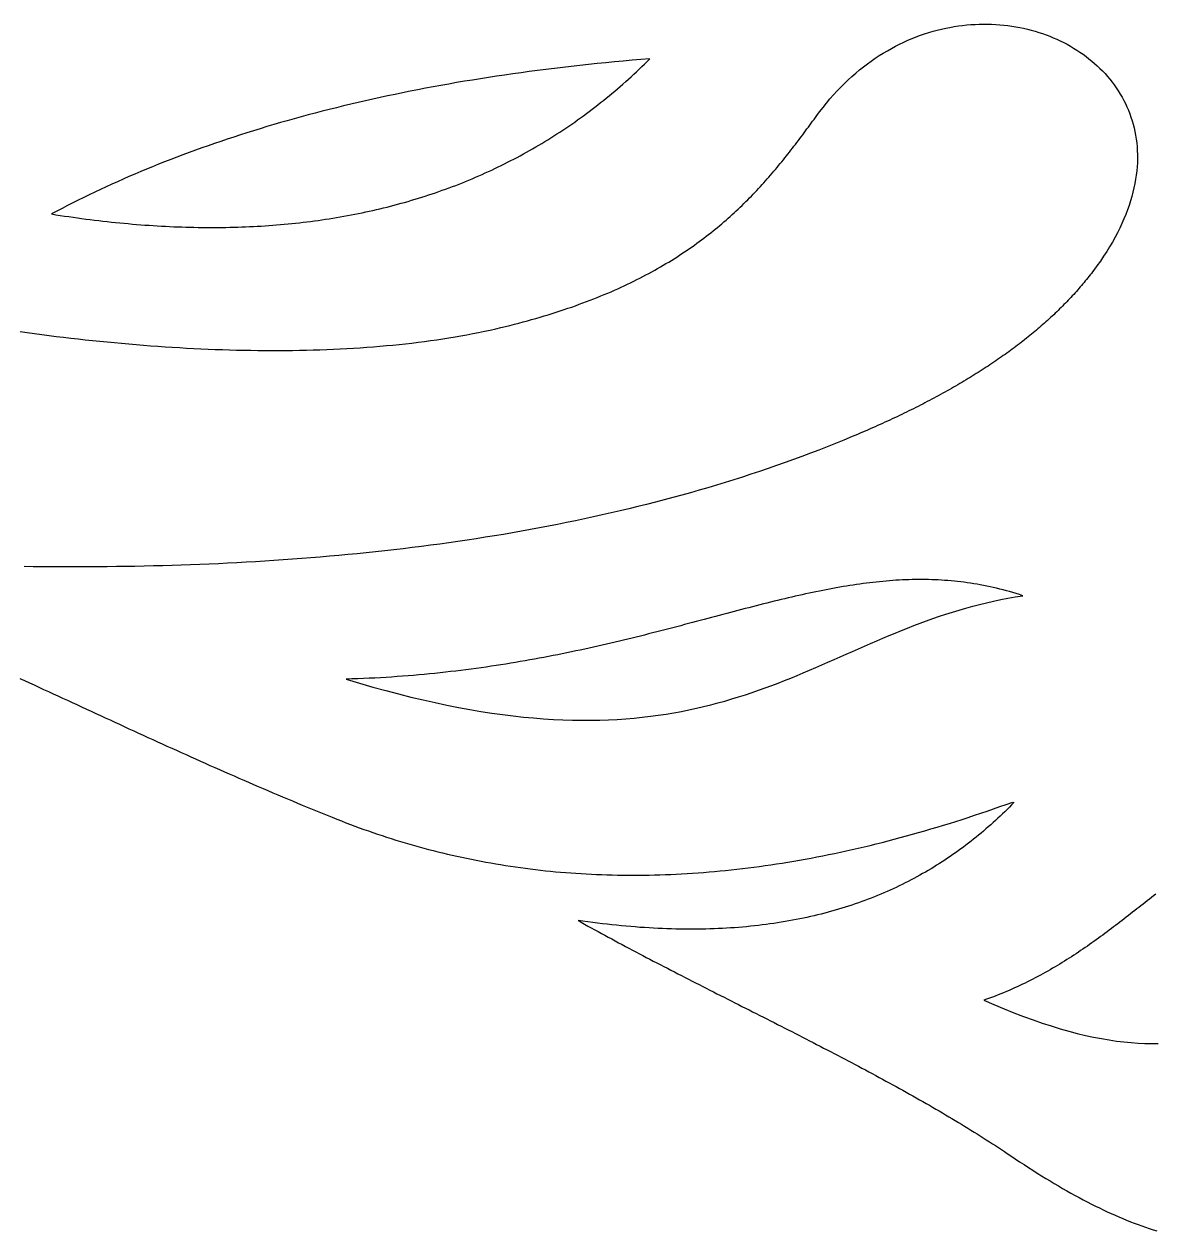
# Model space of a CAD drawing. Extents: x -11.5 to 11.5, y -11 to 11.
# Drawn here: x -5.215 to -1.828, y -10.318 to -6.702 of the extents above; entities that cross this region are included whole.
import ezdxf

# ---------------------------------------------------------------- set-up
doc = ezdxf.new("R2010")
doc.units = 0
doc.layers.add('1', color=30, linetype='CONTINUOUS')
doc.layers.add('3', color=10, linetype='CONTINUOUS')

msp = doc.modelspace()

# ---------------------------------------------------------------- linework, layer by layer
at = {"layer": '1'}
for points in [[(-5.2272, -7.62309, 0), (-5.20556, -7.62612, 0), (-5.18389, -7.62907, 0), (-5.1622, -7.63195, 0), (-5.1405, -7.63475, 0), (-5.11878, -7.63748, 0), (-5.09704, -7.64012, 0), (-5.0753, -7.64269, 0), (-5.05355, -7.64518, 0), (-5.03179, -7.64759, 0), (-5.01003, -7.64992, 0), (-4.98827, -7.65217, 0), (-4.96652, -7.65434, 0), (-4.94477, -7.65642, 0), (-4.92303, -7.65842, 0), (-4.9013, -7.66034, 0), (-4.87959, -7.66217, 0), (-4.85789, -7.66392, 0), (-4.83621, -7.66558, 0), (-4.81456, -7.66715, 0), (-4.79293, -7.66863, 0), (-4.77132, -7.67003, 0), (-4.74975, -7.67133, 0), (-4.72821, -7.67255, 0), (-4.7067, -7.67368, 0), (-4.68523, -7.67471, 0), (-4.66381, -7.67565, 0), (-4.64243, -7.6765, 0), (-4.62109, -7.67726, 0), (-4.5998, -7.67792, 0), (-4.57857, -7.67849, 0), (-4.55738, -7.67896, 0), (-4.53626, -7.67933, 0), (-4.51519, -7.67961, 0), (-4.49419, -7.67979, 0), (-4.47325, -7.67987, 0), (-4.45238, -7.67985, 0), (-4.43158, -7.67973, 0), (-4.41086, -7.67951, 0), (-4.39021, -7.67919, 0), (-4.36964, -7.67876, 0), (-4.34914, -7.67824, 0), (-4.32874, -7.67761, 0), (-4.30842, -7.67687, 0), (-4.28819, -7.67603, 0), (-4.26805, -7.67508, 0), (-4.248, -7.67403, 0), (-4.22805, -7.67287, 0), (-4.20821, -7.6716, 0), (-4.18846, -7.67022, 0), (-4.16882, -7.66873, 0), (-4.14929, -7.66714, 0), (-4.12987, -7.66543, 0), (-4.11056, -7.66361, 0), (-4.09137, -7.66167, 0), (-4.07229, -7.65963, 0), (-4.05334, -7.65747, 0), (-4.03451, -7.65519, 0), (-4.01581, -7.6528, 0), (-3.99724, -7.6503, 0), (-3.9788, -7.64767, 0), (-3.9605, -7.64493, 0), (-3.94233, -7.64207, 0), (-3.92431, -7.63909, 0), (-3.90642, -7.63599, 0), (-3.88868, -7.63278, 0), (-3.87109, -7.62944, 0), (-3.85365, -7.62597, 0), (-3.83637, -7.62239, 0), (-3.81924, -7.61868, 0), (-3.80227, -7.61485, 0), (-3.78662, -7.61117, 0), (-3.77308, -7.6079, 0), (-3.75968, -7.60458, 0), (-3.74642, -7.60122, 0), (-3.73329, -7.59781, 0), (-3.72031, -7.59435, 0), (-3.70745, -7.59086, 0), (-3.69473, -7.58732, 0), (-3.68215, -7.58373, 0), (-3.66969, -7.5801, 0), (-3.65737, -7.57643, 0), (-3.64518, -7.57272, 0), (-3.63311, -7.56897, 0), (-3.62118, -7.56517, 0), (-3.60937, -7.56134, 0), (-3.59769, -7.55746, 0), (-3.58613, -7.55355, 0), (-3.57469, -7.54959, 0), (-3.56338, -7.5456, 0), (-3.55219, -7.54156, 0), (-3.54112, -7.53749, 0), (-3.53017, -7.53338, 0), (-3.51934, -7.52924, 0), (-3.50863, -7.52505, 0), (-3.49803, -7.52084, 0), (-3.48755, -7.51658, 0), (-3.47719, -7.51229, 0), (-3.46693, -7.50796, 0), (-3.45679, -7.5036, 0), (-3.44676, -7.49921, 0), (-3.43684, -7.49478, 0), (-3.42704, -7.49031, 0), (-3.41733, -7.48582, 0), (-3.40774, -7.48129, 0), (-3.39825, -7.47673, 0), (-3.38887, -7.47213, 0), (-3.37959, -7.46751, 0), (-3.37042, -7.46285, 0), (-3.36134, -7.45817, 0), (-3.35237, -7.45345, 0), (-3.3435, -7.44871, 0), (-3.33472, -7.44393, 0), (-3.32605, -7.43913, 0), (-3.31747, -7.4343, 0), (-3.30899, -7.42944, 0), (-3.3006, -7.42455, 0), (-3.2923, -7.41963, 0), (-3.2841, -7.41469, 0), (-3.27599, -7.40972, 0), (-3.26797, -7.40473, 0), (-3.26004, -7.39971, 0), (-3.2522, -7.39467, 0), (-3.24445, -7.3896, 0), (-3.23678, -7.3845, 0), (-3.2292, -7.37939, 0), (-3.2217, -7.37425, 0), (-3.21429, -7.36908, 0), (-3.20695, -7.3639, 0), (-3.1997, -7.35869, 0), (-3.19253, -7.35346, 0), (-3.18544, -7.34821, 0), (-3.17843, -7.34294, 0), (-3.17149, -7.33764, 0), (-3.16463, -7.33233, 0), (-3.15785, -7.327, 0), (-3.15114, -7.32165, 0), (-3.1445, -7.31628, 0), (-3.13793, -7.31089, 0), (-3.13144, -7.30549, 0), (-3.12501, -7.30007, 0), (-3.11866, -7.29463, 0), (-3.11237, -7.28917, 0), (-3.10615, -7.2837, 0), (-3.09999, -7.27821, 0), (-3.0939, -7.2727, 0), (-3.08787, -7.26719, 0), (-3.08191, -7.26165, 0), (-3.076, -7.25611, 0), (-3.07016, -7.25055, 0), (-3.06438, -7.24497, 0), (-3.05865, -7.23938, 0), (-3.05299, -7.23379, 0), (-3.04737, -7.22818, 0), (-3.04182, -7.22255, 0), (-3.03632, -7.21692, 0), (-3.03087, -7.21128, 0), (-3.02547, -7.20562, 0), (-3.02013, -7.19996, 0), (-3.01483, -7.19428, 0), (-3.00959, -7.1886, 0), (-3.00439, -7.18291, 0), (-2.99924, -7.17721, 0), (-2.99413, -7.17151, 0), (-2.98907, -7.16579, 0), (-2.98406, -7.16007, 0), (-2.97908, -7.15434, 0), (-2.97415, -7.14861, 0), (-2.96926, -7.14287, 0), (-2.96441, -7.13713, 0), (-2.9596, -7.13138, 0), (-2.95483, -7.12563, 0), (-2.95009, -7.11987, 0), (-2.94539, -7.11411, 0), (-2.94072, -7.10835, 0), (-2.93608, -7.10258, 0), (-2.93148, -7.09681, 0), (-2.92691, -7.09104, 0), (-2.92237, -7.08527, 0), (-2.91786, -7.0795, 0), (-2.91338, -7.07373, 0), (-2.90893, -7.06796, 0), (-2.9045, -7.06218, 0), (-2.9001, -7.05641, 0), (-2.89572, -7.05064, 0), (-2.89136, -7.04487, 0), (-2.88703, -7.03911, 0), (-2.88271, -7.03334, 0), (-2.87842, -7.02758, 0), (-2.87415, -7.02183, 0), (-2.86989, -7.01607, 0), (-2.86565, -7.01032, 0), (-2.86143, -7.00458, 0), (-2.85722, -6.99884, 0), (-2.85303, -6.9931, 0), (-2.84885, -6.98738, 0), (-2.84468, -6.98165, 0), (-2.84052, -6.97594, 0), (-2.832, -6.96439, 0), (-2.82184, -6.95117, 0), (-2.81153, -6.93832, 0), (-2.80105, -6.92584, 0), (-2.79044, -6.91373, 0), (-2.77967, -6.90198, 0), (-2.76878, -6.8906, 0), (-2.75774, -6.87957, 0), (-2.74659, -6.86891, 0), (-2.73531, -6.8586, 0), (-2.72391, -6.84864, 0), (-2.7124, -6.83903, 0), (-2.70079, -6.82977, 0), (-2.68907, -6.82086, 0), (-2.67726, -6.81229, 0), (-2.66536, -6.80406, 0), (-2.65337, -6.79617, 0), (-2.64131, -6.78862, 0), (-2.62917, -6.7814, 0), (-2.61696, -6.77451, 0), (-2.60468, -6.76795, 0), (-2.59235, -6.76171, 0), (-2.57996, -6.7558, 0), (-2.56753, -6.75021, 0), (-2.55505, -6.74494, 0), (-2.54254, -6.73999, 0), (-2.52999, -6.73535, 0), (-2.51741, -6.73102, 0), (-2.50481, -6.727, 0), (-2.4922, -6.72329, 0), (-2.47957, -6.71988, 0), (-2.46694, -6.71678, 0), (-2.45431, -6.71397, 0), (-2.44168, -6.71146, 0), (-2.42906, -6.70925, 0), (-2.41645, -6.70733, 0), (-2.40387, -6.70569, 0), (-2.39131, -6.70435, 0), (-2.37878, -6.70329, 0), (-2.36628, -6.70251, 0), (-2.35383, -6.70202, 0), (-2.34142, -6.7018, 0), (-2.32907, -6.70185, 0), (-2.31677, -6.70218, 0), (-2.30453, -6.70278, 0), (-2.29236, -6.70365, 0), (-2.28026, -6.70478, 0), (-2.26824, -6.70618, 0), (-2.25631, -6.70784, 0), (-2.24446, -6.70975, 0), (-2.2327, -6.71192, 0), (-2.22104, -6.71435, 0), (-2.20949, -6.71702, 0), (-2.19805, -6.71995, 0), (-2.18672, -6.72312, 0), (-2.17551, -6.72653, 0), (-2.16442, -6.73019, 0), (-2.15347, -6.73408, 0), (-2.14265, -6.73821, 0), (-2.13197, -6.74257, 0), (-2.12144, -6.74717, 0), (-2.11105, -6.752, 0), (-2.10083, -6.75705, 0), (-2.09077, -6.76232, 0), (-2.08087, -6.76782, 0), (-2.07114, -6.77354, 0), (-2.0616, -6.77947, 0), (-2.05223, -6.78562, 0), (-2.04306, -6.79198, 0), (-2.03407, -6.79855, 0), (-2.02529, -6.80533, 0), (-2.0167, -6.81231, 0), (-2.00833, -6.8195, 0), (-2.00017, -6.82688, 0), (-1.99223, -6.83447, 0), (-1.98452, -6.84224, 0), (-1.97703, -6.85021, 0), (-1.96978, -6.85837, 0), (-1.96278, -6.86672, 0), (-1.95601, -6.87526, 0), (-1.9495, -6.88397, 0), (-1.94324, -6.89287, 0), (-1.93725, -6.90195, 0), (-1.93152, -6.9112, 0), (-1.92606, -6.92062, 0), (-1.92088, -6.93022, 0), (-1.91598, -6.93998, 0), (-1.91137, -6.94991, 0), (-1.90706, -6.96001, 0), (-1.90304, -6.97026, 0), (-1.89932, -6.98067, 0), (-1.89592, -6.99124, 0), (-1.89282, -7.00197, 0), (-1.89005, -7.01284, 0), (-1.8876, -7.02386, 0), (-1.88548, -7.03503, 0), (-1.8837, -7.04635, 0), (-1.88225, -7.0578, 0), (-1.88115, -7.0694, 0), (-1.8804, -7.08113, 0), (-1.88001, -7.093, 0), (-1.87998, -7.105, 0), (-1.88031, -7.11712, 0), (-1.88102, -7.12938, 0), (-1.8821, -7.14176, 0), (-1.88357, -7.15426, 0), (-1.88542, -7.16688, 0), (-1.88766, -7.17962, 0), (-1.89031, -7.19248, 0), (-1.89335, -7.20544, 0), (-1.89681, -7.21852, 0), (-1.90068, -7.2317, 0), (-1.90496, -7.24499, 0), (-1.90967, -7.25839, 0), (-1.91481, -7.27188, 0), (-1.92039, -7.28547, 0), (-1.9264, -7.29916, 0), (-1.93286, -7.31294, 0), (-1.93977, -7.32681, 0), (-1.94714, -7.34076, 0), (-1.95497, -7.35481, 0), (-1.96326, -7.36894, 0), (-1.97202, -7.38315, 0), (-1.98126, -7.39743, 0), (-1.99099, -7.4118, 0), (-2.0012, -7.42623, 0), (-2.01102, -7.43958, 0), (-2.0145, -7.44418, 0), (-2.01802, -7.44878, 0), (-2.02157, -7.45336, 0), (-2.02515, -7.45793, 0), (-2.02878, -7.46248, 0), (-2.03243, -7.46703, 0), (-2.03613, -7.47156, 0), (-2.03986, -7.47609, 0), (-2.04362, -7.4806, 0), (-2.04743, -7.48509, 0), (-2.05126, -7.48958, 0), (-2.05514, -7.49406, 0), (-2.05905, -7.49852, 0), (-2.06299, -7.50297, 0), (-2.06697, -7.50741, 0), (-2.07099, -7.51184, 0), (-2.07504, -7.51626, 0), (-2.07912, -7.52066, 0), (-2.08325, -7.52505, 0), (-2.0874, -7.52944, 0), (-2.09159, -7.53381, 0), (-2.09582, -7.53817, 0), (-2.10008, -7.54251, 0), (-2.10438, -7.54685, 0), (-2.10872, -7.55117, 0), (-2.11308, -7.55549, 0), (-2.11749, -7.55979, 0), (-2.12192, -7.56408, 0), (-2.1264, -7.56836, 0), (-2.13091, -7.57262, 0), (-2.13545, -7.57688, 0), (-2.14002, -7.58112, 0), (-2.14464, -7.58535, 0), (-2.14928, -7.58958, 0), (-2.15396, -7.59379, 0), (-2.15868, -7.59798, 0), (-2.16343, -7.60217, 0), (-2.16822, -7.60635, 0), (-2.17303, -7.61051, 0), (-2.17789, -7.61467, 0), (-2.18278, -7.61881, 0), (-2.1877, -7.62294, 0), (-2.19265, -7.62706, 0), (-2.19764, -7.63117, 0), (-2.20267, -7.63526, 0), (-2.20773, -7.63935, 0), (-2.21282, -7.64343, 0), (-2.21795, -7.64749, 0), (-2.22311, -7.65154, 0), (-2.2283, -7.65558, 0), (-2.23353, -7.65961, 0), (-2.23879, -7.66363, 0), (-2.24409, -7.66764, 0), (-2.24942, -7.67164, 0), (-2.25478, -7.67562, 0), (-2.26018, -7.6796, 0), (-2.26561, -7.68356, 0), (-2.27107, -7.68752, 0), (-2.27657, -7.69146, 0), (-2.2821, -7.69539, 0), (-2.28767, -7.69931, 0), (-2.29326, -7.70322, 0), (-2.2989, -7.70712, 0), (-2.30456, -7.711, 0), (-2.31026, -7.71488, 0), (-2.31599, -7.71875, 0), (-2.32175, -7.7226, 0), (-2.32755, -7.72644, 0), (-2.33338, -7.73028, 0), (-2.33924, -7.7341, 0), (-2.34514, -7.73791, 0), (-2.35106, -7.74171, 0), (-2.35702, -7.7455, 0), (-2.36302, -7.74928, 0), (-2.36905, -7.75305, 0), (-2.3751, -7.75681, 0), (-2.3812, -7.76055, 0), (-2.38732, -7.76429, 0), (-2.39348, -7.76801, 0), (-2.39967, -7.77173, 0), (-2.40589, -7.77543, 0), (-2.41214, -7.77913, 0), (-2.41843, -7.78281, 0), (-2.42475, -7.78648, 0), (-2.4311, -7.79014, 0), (-2.43748, -7.7938, 0), (-2.4439, -7.79744, 0), (-2.45035, -7.80107, 0), (-2.45683, -7.80469, 0), (-2.46334, -7.80829, 0), (-2.46988, -7.81189, 0), (-2.47646, -7.81548, 0), (-2.48306, -7.81906, 0), (-2.4897, -7.82263, 0), (-2.49637, -7.82618, 0), (-2.50308, -7.82973, 0), (-2.50981, -7.83326, 0), (-2.51658, -7.83679, 0), (-2.52337, -7.84031, 0), (-2.5302, -7.84381, 0), (-2.53706, -7.8473, 0), (-2.54396, -7.85079, 0), (-2.55088, -7.85426, 0), (-2.55783, -7.85773, 0), (-2.56482, -7.86118, 0), (-2.57184, -7.86462, 0), (-2.57889, -7.86805, 0), (-2.58597, -7.87148, 0), (-2.59308, -7.87489, 0), (-2.60022, -7.87829, 0), (-2.60739, -7.88168, 0), (-2.61459, -7.88507, 0), (-2.62183, -7.88844, 0), (-2.62909, -7.8918, 0), (-2.63639, -7.89515, 0), (-2.64372, -7.89849, 0), (-2.65108, -7.90182, 0), (-2.65846, -7.90514, 0), (-2.66588, -7.90845, 0), (-2.67333, -7.91175, 0), (-2.68081, -7.91504, 0), (-2.68832, -7.91833, 0), (-2.69587, -7.9216, 0), (-2.70344, -7.92486, 0), (-2.71104, -7.92811, 0), (-2.71867, -7.93135, 0), (-2.7347, -7.93809, 0), (-2.75954, -7.94836, 0), (-2.78446, -7.95847, 0), (-2.80945, -7.96841, 0), (-2.83452, -7.9782, 0), (-2.85967, -7.98782, 0), (-2.88489, -7.99728, 0), (-2.91018, -8.00657, 0), (-2.93555, -8.01571, 0), (-2.96099, -8.0247, 0), (-2.9865, -8.03352, 0), (-3.01208, -8.04219, 0), (-3.03773, -8.05071, 0), (-3.06345, -8.05907, 0), (-3.08923, -8.06729, 0), (-3.11508, -8.07535, 0), (-3.14099, -8.08326, 0), (-3.16696, -8.09102, 0), (-3.193, -8.09863, 0), (-3.2191, -8.1061, 0), (-3.24525, -8.11342, 0), (-3.27147, -8.12059, 0), (-3.29774, -8.12763, 0), (-3.32407, -8.13452, 0), (-3.35046, -8.14127, 0), (-3.3769, -8.14787, 0), (-3.40339, -8.15434, 0), (-3.42994, -8.16067, 0), (-3.45653, -8.16687, 0), (-3.48318, -8.17293, 0), (-3.50987, -8.17885, 0), (-3.53662, -8.18464, 0), (-3.56341, -8.19029, 0), (-3.59024, -8.19582, 0), (-3.61712, -8.20121, 0), (-3.64405, -8.20648, 0), (-3.67101, -8.21162, 0), (-3.69802, -8.21662, 0), (-3.72507, -8.22151, 0), (-3.75215, -8.22626, 0), (-3.77928, -8.2309, 0), (-3.80644, -8.23541, 0), (-3.83364, -8.2398, 0), (-3.86087, -8.24407, 0), (-3.88814, -8.24821, 0), (-3.91543, -8.25224, 0), (-3.94277, -8.25615, 0), (-3.97013, -8.25995, 0), (-3.99752, -8.26363, 0), (-4.02494, -8.26719, 0), (-4.05238, -8.27065, 0), (-4.07986, -8.27399, 0), (-4.10735, -8.27721, 0), (-4.13487, -8.28033, 0), (-4.16242, -8.28334, 0), (-4.18999, -8.28624, 0), (-4.21757, -8.28904, 0), (-4.24518, -8.29173, 0), (-4.2728, -8.29431, 0), (-4.30045, -8.29679, 0), (-4.32811, -8.29917, 0), (-4.35578, -8.30145, 0), (-4.38347, -8.30363, 0), (-4.41117, -8.3057, 0), (-4.43889, -8.30768, 0), (-4.46661, -8.30957, 0), (-4.49435, -8.31135, 0), (-4.52209, -8.31304, 0), (-4.54984, -8.31464, 0), (-4.5776, -8.31614, 0), (-4.60537, -8.31756, 0), (-4.63313, -8.31888, 0), (-4.66091, -8.32011, 0), (-4.68868, -8.32126, 0), (-4.71646, -8.32231, 0), (-4.74423, -8.32329, 0), (-4.77201, -8.32417, 0), (-4.79978, -8.32497, 0), (-4.82755, -8.32569, 0), (-4.85532, -8.32633, 0), (-4.88308, -8.32688, 0), (-4.91083, -8.32736, 0), (-4.93858, -8.32776, 0), (-4.96632, -8.32807, 0), (-4.99405, -8.32832, 0), (-5.02177, -8.32849, 0), (-5.04947, -8.32858, 0), (-5.07717, -8.3286, 0), (-5.10485, -8.32854, 0), (-5.13251, -8.32842, 0), (-5.16016, -8.32823, 0), (-5.18779, -8.32796, 0), (-5.2154, -8.32763, 0)], [(-5.22776, -8.66275, 0), (-5.2135, -8.66929, 0), (-5.19924, -8.67583, 0), (-5.18499, -8.68238, 0), (-5.17076, -8.68893, 0), (-5.15653, -8.69548, 0), (-5.1423, -8.70203, 0), (-5.12808, -8.70859, 0), (-5.11387, -8.71514, 0), (-5.09967, -8.7217, 0), (-5.08547, -8.72825, 0), (-5.07127, -8.73481, 0), (-5.05707, -8.74136, 0), (-5.04288, -8.74791, 0), (-5.02869, -8.75446, 0), (-5.0145, -8.76101, 0), (-5.00031, -8.76756, 0), (-4.98612, -8.77411, 0), (-4.97194, -8.78065, 0), (-4.95775, -8.78719, 0), (-4.94355, -8.79373, 0), (-4.92936, -8.80026, 0), (-4.91516, -8.80679, 0), (-4.90096, -8.81331, 0), (-4.88675, -8.81983, 0), (-4.87254, -8.82634, 0), (-4.85833, -8.83285, 0), (-4.8441, -8.83935, 0), (-4.82987, -8.84585, 0), (-4.81564, -8.85234, 0), (-4.80139, -8.85882, 0), (-4.78713, -8.8653, 0), (-4.77287, -8.87177, 0), (-4.7586, -8.87823, 0), (-4.74431, -8.88468, 0), (-4.73001, -8.89112, 0), (-4.7157, -8.89756, 0), (-4.70138, -8.90398, 0), (-4.68705, -8.9104, 0), (-4.6727, -8.9168, 0), (-4.65833, -8.9232, 0), (-4.64395, -8.92958, 0), (-4.62956, -8.93596, 0), (-4.61515, -8.94232, 0), (-4.60072, -8.94867, 0), (-4.58627, -8.95501, 0), (-4.5718, -8.96133, 0), (-4.55732, -8.96765, 0), (-4.54281, -8.97395, 0), (-4.52829, -8.98023, 0), (-4.51374, -8.98651, 0), (-4.49917, -8.99277, 0), (-4.48458, -8.99901, 0), (-4.46997, -9.00524, 0), (-4.45533, -9.01146, 0), (-4.44067, -9.01765, 0), (-4.42599, -9.02384, 0), (-4.41127, -9.03, 0), (-4.39654, -9.03616, 0), (-4.38177, -9.04229, 0), (-4.36698, -9.04841, 0), (-4.35216, -9.0545, 0), (-4.33731, -9.06059, 0), (-4.32243, -9.06665, 0), (-4.30752, -9.07269, 0), (-4.29258, -9.07872, 0), (-4.278, -9.08457, 0), (-4.26466, -9.08985, 0), (-4.25128, -9.09505, 0), (-4.23786, -9.10018, 0), (-4.22441, -9.10523, 0), (-4.21091, -9.11019, 0), (-4.19738, -9.11508, 0), (-4.18381, -9.11989, 0), (-4.1702, -9.12462, 0), (-4.15656, -9.12927, 0), (-4.14287, -9.13383, 0), (-4.12915, -9.13832, 0), (-4.11539, -9.14272, 0), (-4.10158, -9.14705, 0), (-4.08774, -9.15129, 0), (-4.07386, -9.15545, 0), (-4.05994, -9.15952, 0), (-4.04598, -9.16352, 0), (-4.03198, -9.16743, 0), (-4.01794, -9.17125, 0), (-4.00386, -9.175, 0), (-3.98974, -9.17865, 0), (-3.97558, -9.18223, 0), (-3.96138, -9.18572, 0), (-3.94714, -9.18912, 0), (-3.93286, -9.19244, 0), (-3.91854, -9.19567, 0), (-3.90417, -9.19882, 0), (-3.88976, -9.20188, 0), (-3.87532, -9.20486, 0), (-3.86083, -9.20775, 0), (-3.8463, -9.21055, 0), (-3.83172, -9.21326, 0), (-3.81711, -9.21588, 0), (-3.80245, -9.21842, 0), (-3.78775, -9.22087, 0), (-3.77301, -9.22323, 0), (-3.75823, -9.2255, 0), (-3.7434, -9.22768, 0), (-3.72853, -9.22977, 0), (-3.71362, -9.23178, 0), (-3.69866, -9.23369, 0), (-3.68366, -9.23551, 0), (-3.66862, -9.23724, 0), (-3.65353, -9.23888, 0), (-3.6384, -9.24042, 0), (-3.62322, -9.24188, 0), (-3.60801, -9.24324, 0), (-3.59274, -9.24451, 0), (-3.57743, -9.24569, 0), (-3.56208, -9.24678, 0), (-3.54669, -9.24777, 0), (-3.53124, -9.24866, 0), (-3.51576, -9.24947, 0), (-3.50022, -9.25018, 0), (-3.48465, -9.25079, 0), (-3.46902, -9.25131, 0), (-3.45336, -9.25174, 0), (-3.43764, -9.25207, 0), (-3.42188, -9.2523, 0), (-3.40607, -9.25244, 0), (-3.39022, -9.25248, 0), (-3.37432, -9.25242, 0), (-3.35838, -9.25227, 0), (-3.34239, -9.25202, 0), (-3.32635, -9.25167, 0), (-3.31026, -9.25122, 0), (-3.29413, -9.25068, 0), (-3.27795, -9.25003, 0), (-3.26172, -9.24929, 0), (-3.24545, -9.24845, 0), (-3.22912, -9.24751, 0), (-3.21275, -9.24647, 0), (-3.19634, -9.24533, 0), (-3.17987, -9.24408, 0), (-3.16335, -9.24274, 0), (-3.14679, -9.2413, 0), (-3.13018, -9.23975, 0), (-3.11352, -9.23811, 0), (-3.09681, -9.23636, 0), (-3.08005, -9.23451, 0), (-3.06324, -9.23255, 0), (-3.04639, -9.2305, 0), (-3.02948, -9.22834, 0), (-3.01252, -9.22607, 0), (-2.99552, -9.2237, 0), (-2.97846, -9.22123, 0), (-2.96136, -9.21866, 0), (-2.9442, -9.21597, 0), (-2.92699, -9.21319, 0), (-2.90974, -9.2103, 0), (-2.89243, -9.2073, 0), (-2.87507, -9.2042, 0), (-2.85766, -9.20099, 0), (-2.8402, -9.19767, 0), (-2.82269, -9.19425, 0), (-2.80513, -9.19072, 0), (-2.78751, -9.18708, 0), (-2.76984, -9.18333, 0), (-2.75213, -9.17948, 0), (-2.73436, -9.17551, 0), (-2.71653, -9.17144, 0), (-2.69866, -9.16726, 0), (-2.68073, -9.16297, 0), (-2.66275, -9.15857, 0), (-2.64472, -9.15406, 0), (-2.62663, -9.14944, 0), (-2.6085, -9.14471, 0), (-2.5903, -9.13986, 0), (-2.57206, -9.13491, 0), (-2.55376, -9.12984, 0), (-2.53541, -9.12467, 0), (-2.517, -9.11938, 0), (-2.49854, -9.11398, 0), (-2.48003, -9.10846, 0), (-2.46146, -9.10283, 0), (-2.44284, -9.09709, 0), (-2.42416, -9.09124, 0), (-2.40543, -9.08527, 0), (-2.38664, -9.07918, 0), (-2.3678, -9.07298, 0), (-2.34891, -9.06667, 0), (-2.32996, -9.06024, 0), (-2.31095, -9.0537, 0), (-2.29189, -9.04704, 0), (-2.27277, -9.04026, 0), (-2.25359, -9.03337, 0), (-2.25009, -9.03482, 0), (-2.25682, -9.04171, 0), (-2.2636, -9.04855, 0), (-2.27042, -9.05534, 0), (-2.27729, -9.06207, 0), (-2.28421, -9.06875, 0), (-2.29117, -9.07538, 0), (-2.29818, -9.08195, 0), (-2.30524, -9.08847, 0), (-2.31235, -9.09493, 0), (-2.31951, -9.10134, 0), (-2.32671, -9.1077, 0), (-2.33396, -9.114, 0), (-2.34127, -9.12025, 0), (-2.34862, -9.12644, 0), (-2.35602, -9.13257, 0), (-2.36348, -9.13865, 0), (-2.37098, -9.14467, 0), (-2.37853, -9.15063, 0), (-2.38614, -9.15654, 0), (-2.3938, -9.16239, 0), (-2.40151, -9.16818, 0), (-2.40927, -9.17391, 0), (-2.41708, -9.17958, 0), (-2.42494, -9.18519, 0), (-2.43286, -9.19075, 0), (-2.44083, -9.19624, 0), (-2.44886, -9.20168, 0), (-2.45693, -9.20705, 0), (-2.46507, -9.21237, 0), (-2.47325, -9.21762, 0), (-2.48149, -9.22281, 0), (-2.48979, -9.22794, 0), (-2.49814, -9.23301, 0), (-2.50655, -9.23801, 0), (-2.51501, -9.24296, 0), (-2.52353, -9.24784, 0), (-2.5321, -9.25265, 0), (-2.54073, -9.25741, 0), (-2.54942, -9.2621, 0), (-2.55816, -9.26672, 0), (-2.56697, -9.27128, 0), (-2.57582, -9.27578, 0), (-2.58474, -9.28021, 0), (-2.59372, -9.28457, 0), (-2.60275, -9.28887, 0), (-2.61185, -9.2931, 0), (-2.621, -9.29727, 0), (-2.63021, -9.30137, 0), (-2.63948, -9.3054, 0), (-2.64882, -9.30936, 0), (-2.65821, -9.31326, 0), (-2.66766, -9.31709, 0), (-2.67718, -9.32085, 0), (-2.68675, -9.32454, 0), (-2.69639, -9.32816, 0), (-2.70609, -9.33171, 0), (-2.71585, -9.33519, 0), (-2.72567, -9.3386, 0), (-2.73556, -9.34195, 0), (-2.7455, -9.34522, 0), (-2.75552, -9.34842, 0), (-2.76559, -9.35155, 0), (-2.77573, -9.3546, 0), (-2.78593, -9.35759, 0), (-2.7962, -9.3605, 0), (-2.80653, -9.36334, 0), (-2.81693, -9.3661, 0), (-2.82739, -9.3688, 0), (-2.83792, -9.37142, 0), (-2.84851, -9.37396, 0), (-2.85917, -9.37643, 0), (-2.8699, -9.37883, 0), (-2.88069, -9.38115, 0), (-2.89155, -9.38339, 0), (-2.90248, -9.38556, 0), (-2.91348, -9.38766, 0), (-2.92454, -9.38967, 0), (-2.93567, -9.39162, 0), (-2.94687, -9.39348, 0), (-2.95814, -9.39527, 0), (-2.96947, -9.39697, 0), (-2.98088, -9.39861, 0), (-2.99236, -9.40016, 0), (-3.0039, -9.40163, 0), (-3.01552, -9.40303, 0), (-3.0272, -9.40434, 0), (-3.03896, -9.40558, 0), (-3.05079, -9.40674, 0), (-3.06269, -9.40781, 0), (-3.07466, -9.40881, 0), (-3.0867, -9.40972, 0), (-3.09882, -9.41056, 0), (-3.11101, -9.41131, 0), (-3.12327, -9.41198, 0), (-3.1356, -9.41256, 0), (-3.14801, -9.41307, 0), (-3.16049, -9.41349, 0), (-3.17305, -9.41383, 0), (-3.18567, -9.41409, 0), (-3.19838, -9.41426, 0), (-3.21116, -9.41435, 0), (-3.22401, -9.41435, 0), (-3.23694, -9.41427, 0), (-3.24994, -9.4141, 0), (-3.26302, -9.41385, 0), (-3.27618, -9.41351, 0), (-3.28941, -9.41309, 0), (-3.30272, -9.41257, 0), (-3.31611, -9.41198, 0), (-3.32958, -9.41129, 0), (-3.34312, -9.41052, 0), (-3.35674, -9.40966, 0), (-3.37044, -9.40871, 0), (-3.38421, -9.40768, 0), (-3.39807, -9.40655, 0), (-3.41201, -9.40534, 0), (-3.42602, -9.40403, 0), (-3.44011, -9.40264, 0), (-3.45429, -9.40116, 0), (-3.46854, -9.39958, 0), (-3.48288, -9.39792, 0), (-3.4973, -9.39616, 0), (-3.51179, -9.39432, 0), (-3.52637, -9.39238, 0), (-3.54103, -9.39035, 0), (-3.55578, -9.38823, 0), (-3.54628, -9.39365, 0), (-3.53623, -9.39924, 0), (-3.52616, -9.40482, 0), (-3.51605, -9.41039, 0), (-3.50592, -9.41595, 0), (-3.49577, -9.42151, 0), (-3.48559, -9.42706, 0), (-3.47538, -9.4326, 0), (-3.46515, -9.43814, 0), (-3.4549, -9.44367, 0), (-3.44463, -9.4492, 0), (-3.43433, -9.45472, 0), (-3.42401, -9.46023, 0), (-3.41367, -9.46574, 0), (-3.40331, -9.47125, 0), (-3.39293, -9.47674, 0), (-3.38253, -9.48224, 0), (-3.37212, -9.48772, 0), (-3.36168, -9.49321, 0), (-3.35123, -9.49869, 0), (-3.34076, -9.50416, 0), (-3.33028, -9.50963, 0), (-3.31978, -9.5151, 0), (-3.30927, -9.52056, 0), (-3.29874, -9.52602, 0), (-3.2882, -9.53147, 0), (-3.27764, -9.53692, 0), (-3.26707, -9.54237, 0), (-3.25649, -9.54782, 0), (-3.2459, -9.55326, 0), (-3.2353, -9.5587, 0), (-3.22469, -9.56413, 0), (-3.21407, -9.56957, 0), (-3.20344, -9.575, 0), (-3.19281, -9.58043, 0), (-3.18216, -9.58586, 0), (-3.17151, -9.59128, 0), (-3.16086, -9.59671, 0), (-3.15019, -9.60213, 0), (-3.13953, -9.60755, 0), (-3.12885, -9.61297, 0), (-3.11818, -9.61839, 0), (-3.1075, -9.62381, 0), (-3.09682, -9.62923, 0), (-3.08613, -9.63464, 0), (-3.07545, -9.64006, 0), (-3.06476, -9.64548, 0), (-3.05407, -9.65089, 0), (-3.04339, -9.65631, 0), (-3.0327, -9.66173, 0), (-3.02202, -9.66715, 0), (-3.01134, -9.67256, 0), (-3.00066, -9.67798, 0), (-2.98998, -9.6834, 0), (-2.97931, -9.68882, 0), (-2.96865, -9.69425, 0), (-2.95799, -9.69967, 0), (-2.94733, -9.70509, 0), (-2.93668, -9.71052, 0), (-2.92604, -9.71595, 0), (-2.91541, -9.72138, 0), (-2.90478, -9.72681, 0), (-2.89417, -9.73225, 0), (-2.88356, -9.73769, 0), (-2.87297, -9.74313, 0), (-2.86238, -9.74857, 0), (-2.8518, -9.75402, 0), (-2.84124, -9.75947, 0), (-2.83069, -9.76492, 0), (-2.82016, -9.77038, 0), (-2.80963, -9.77584, 0), (-2.79912, -9.7813, 0), (-2.78863, -9.78677, 0), (-2.77815, -9.79224, 0), (-2.76769, -9.79772, 0), (-2.75725, -9.8032, 0), (-2.74682, -9.80869, 0), (-2.73641, -9.81418, 0), (-2.72602, -9.81967, 0), (-2.71565, -9.82517, 0), (-2.7053, -9.83068, 0), (-2.69496, -9.83619, 0), (-2.68465, -9.84171, 0), (-2.67437, -9.84723, 0), (-2.6641, -9.85276, 0), (-2.65386, -9.85829, 0), (-2.64364, -9.86383, 0), (-2.63344, -9.86938, 0), (-2.62327, -9.87493, 0), (-2.61312, -9.8805, 0), (-2.60301, -9.88606, 0), (-2.59291, -9.89164, 0), (-2.58285, -9.89722, 0), (-2.57281, -9.90281, 0), (-2.5628, -9.90841, 0), (-2.55282, -9.91401, 0), (-2.54287, -9.91962, 0), (-2.53295, -9.92524, 0), (-2.52306, -9.93087, 0), (-2.5132, -9.93651, 0), (-2.50337, -9.94216, 0), (-2.49358, -9.94781, 0), (-2.48382, -9.95347, 0), (-2.47409, -9.95915, 0), (-2.4644, -9.96483, 0), (-2.45474, -9.97052, 0), (-2.44512, -9.97622, 0), (-2.43553, -9.98193, 0), (-2.42598, -9.98765, 0), (-2.41647, -9.99338, 0), (-2.407, -9.99912, 0), (-2.39756, -10.0049, 0), (-2.38817, -10.0106, 0), (-2.37881, -10.0164, 0), (-2.3695, -10.0222, 0), (-2.36022, -10.028, 0), (-2.35099, -10.0338, 0), (-2.3418, -10.0396, 0), (-2.33266, -10.0454, 0), (-2.32355, -10.0513, 0), (-2.31449, -10.0571, 0), (-2.30548, -10.063, 0), (-2.29651, -10.0688, 0), (-2.28759, -10.0747, 0), (-2.27871, -10.0806, 0), (-2.26988, -10.0865, 0), (-2.25947, -10.0936, 0), (-2.2461, -10.1025, 0), (-2.23281, -10.1113, 0), (-2.21959, -10.12, 0), (-2.20645, -10.1285, 0), (-2.19339, -10.1369, 0), (-2.1804, -10.1451, 0), (-2.16749, -10.1531, 0), (-2.15465, -10.1611, 0), (-2.14188, -10.1688, 0), (-2.12919, -10.1764, 0), (-2.11656, -10.1839, 0), (-2.10401, -10.1912, 0), (-2.09153, -10.1983, 0), (-2.07912, -10.2053, 0), (-2.06677, -10.2121, 0), (-2.0545, -10.2188, 0), (-2.04229, -10.2253, 0), (-2.03015, -10.2317, 0), (-2.01808, -10.2379, 0), (-2.00607, -10.2439, 0), (-1.99413, -10.2498, 0), (-1.98225, -10.2556, 0), (-1.97043, -10.2611, 0), (-1.95868, -10.2665, 0), (-1.94699, -10.2718, 0), (-1.93536, -10.2768, 0), (-1.9238, -10.2817, 0), (-1.91229, -10.2865, 0), (-1.90084, -10.2911, 0), (-1.88945, -10.2955, 0), (-1.87812, -10.2997, 0), (-1.86685, -10.3038, 0), (-1.85563, -10.3077, 0), (-1.84447, -10.3115, 0), (-1.83336, -10.315, 0), (-1.82231, -10.3184, 0)]]:
    msp.add_polyline3d(points, dxfattribs=at)
at = {"layer": '3', "color": 1}
for points in [[(-3.34048, -6.8058, 0), (-3.3672, -6.80797, 0), (-3.39378, -6.81022, 0), (-3.42022, -6.81256, 0), (-3.44651, -6.81499, 0), (-3.47266, -6.8175, 0), (-3.49867, -6.8201, 0), (-3.52454, -6.82279, 0), (-3.55027, -6.82556, 0), (-3.57586, -6.82842, 0), (-3.60131, -6.83136, 0), (-3.62662, -6.83439, 0), (-3.65178, -6.8375, 0), (-3.67681, -6.8407, 0), (-3.7017, -6.84398, 0), (-3.72645, -6.84734, 0), (-3.75107, -6.85079, 0), (-3.77554, -6.85432, 0), (-3.79988, -6.85793, 0), (-3.82408, -6.86162, 0), (-3.84814, -6.8654, 0), (-3.87207, -6.86926, 0), (-3.89586, -6.8732, 0), (-3.91951, -6.87721, 0), (-3.94303, -6.88131, 0), (-3.96641, -6.88549, 0), (-3.98965, -6.88976, 0), (-4.01277, -6.89409, 0), (-4.03574, -6.89851, 0), (-4.05859, -6.90301, 0), (-4.08129, -6.90759, 0), (-4.10387, -6.91224, 0), (-4.12631, -6.91697, 0), (-4.14862, -6.92179, 0), (-4.1708, -6.92667, 0), (-4.19284, -6.93164, 0), (-4.21475, -6.93668, 0), (-4.23653, -6.9418, 0), (-4.25818, -6.94699, 0), (-4.2797, -6.95226, 0), (-4.30108, -6.9576, 0), (-4.32234, -6.96302, 0), (-4.34347, -6.96852, 0), (-4.36446, -6.97408, 0), (-4.38533, -6.97973, 0), (-4.40607, -6.98544, 0), (-4.42668, -6.99123, 0), (-4.44716, -6.99709, 0), (-4.46751, -7.00303, 0), (-4.48773, -7.00904, 0), (-4.50783, -7.01512, 0), (-4.5278, -7.02127, 0), (-4.54764, -7.02749, 0), (-4.56735, -7.03378, 0), (-4.58694, -7.04015, 0), (-4.60641, -7.04658, 0), (-4.62574, -7.05309, 0), (-4.64495, -7.05967, 0), (-4.66404, -7.06631, 0), (-4.683, -7.07302, 0), (-4.70184, -7.07981, 0), (-4.72055, -7.08666, 0), (-4.73914, -7.09358, 0), (-4.75761, -7.10056, 0), (-4.77595, -7.10762, 0), (-4.79417, -7.11474, 0), (-4.81227, -7.12193, 0), (-4.83024, -7.12918, 0), (-4.8481, -7.13651, 0), (-4.86583, -7.14389, 0), (-4.88344, -7.15135, 0), (-4.90093, -7.15886, 0), (-4.9183, -7.16645, 0), (-4.93554, -7.1741, 0), (-4.95267, -7.18181, 0), (-4.96968, -7.18958, 0), (-4.98657, -7.19742, 0), (-5.00334, -7.20533, 0), (-5.01999, -7.21329, 0), (-5.03652, -7.22132, 0), (-5.05294, -7.22941, 0), (-5.06923, -7.23756, 0), (-5.08541, -7.24578, 0), (-5.10148, -7.25406, 0), (-5.11742, -7.26239, 0), (-5.13325, -7.27079, 0), (-5.12023, -7.27286, 0), (-5.10724, -7.27487, 0), (-5.09427, -7.27683, 0), (-5.08134, -7.27873, 0), (-5.06843, -7.28058, 0), (-5.05555, -7.28238, 0), (-5.04269, -7.28413, 0), (-5.02987, -7.28582, 0), (-5.01707, -7.28745, 0), (-5.0043, -7.28904, 0), (-4.99155, -7.29057, 0), (-4.97884, -7.29204, 0), (-4.96615, -7.29346, 0), (-4.95349, -7.29483, 0), (-4.94086, -7.29615, 0), (-4.92825, -7.2974, 0), (-4.91568, -7.29861, 0), (-4.90313, -7.29976, 0), (-4.89061, -7.30086, 0), (-4.87812, -7.3019, 0), (-4.86565, -7.30289, 0), (-4.85322, -7.30382, 0), (-4.84081, -7.3047, 0), (-4.82843, -7.30552, 0), (-4.81608, -7.30629, 0), (-4.80376, -7.30701, 0), (-4.79146, -7.30767, 0), (-4.7792, -7.30827, 0), (-4.76696, -7.30882, 0), (-4.75475, -7.30932, 0), (-4.74257, -7.30976, 0), (-4.73041, -7.31014, 0), (-4.71829, -7.31047, 0), (-4.70619, -7.31075, 0), (-4.69412, -7.31096, 0), (-4.68209, -7.31113, 0), (-4.67008, -7.31124, 0), (-4.65809, -7.31129, 0), (-4.64614, -7.31128, 0), (-4.63422, -7.31123, 0), (-4.62232, -7.31111, 0), (-4.61045, -7.31094, 0), (-4.59862, -7.31071, 0), (-4.58681, -7.31043, 0), (-4.57503, -7.31009, 0), (-4.56327, -7.3097, 0), (-4.55155, -7.30925, 0), (-4.53986, -7.30874, 0), (-4.52819, -7.30818, 0), (-4.51656, -7.30756, 0), (-4.50495, -7.30688, 0), (-4.49337, -7.30615, 0), (-4.48183, -7.30536, 0), (-4.47031, -7.30452, 0), (-4.45882, -7.30362, 0), (-4.44736, -7.30266, 0), (-4.43592, -7.30164, 0), (-4.42452, -7.30057, 0), (-4.41315, -7.29944, 0), (-4.4018, -7.29826, 0), (-4.39049, -7.29701, 0), (-4.37921, -7.29571, 0), (-4.36795, -7.29436, 0), (-4.35672, -7.29294, 0), (-4.34553, -7.29147, 0), (-4.33436, -7.28994, 0), (-4.32322, -7.28836, 0), (-4.31211, -7.28671, 0), (-4.30104, -7.28501, 0), (-4.28999, -7.28326, 0), (-4.27897, -7.28144, 0), (-4.26798, -7.27957, 0), (-4.25702, -7.27763, 0), (-4.24609, -7.27564, 0), (-4.23519, -7.2736, 0), (-4.22432, -7.27149, 0), (-4.21348, -7.26933, 0), (-4.20267, -7.26711, 0), (-4.19189, -7.26483, 0), (-4.18114, -7.26249, 0), (-4.17042, -7.26009, 0), (-4.15973, -7.25764, 0), (-4.14907, -7.25513, 0), (-4.13844, -7.25256, 0), (-4.12784, -7.24993, 0), (-4.11727, -7.24724, 0), (-4.10673, -7.24449, 0), (-4.09622, -7.24169, 0), (-4.08574, -7.23882, 0), (-4.0753, -7.2359, 0), (-4.06488, -7.23292, 0), (-4.05449, -7.22987, 0), (-4.04413, -7.22677, 0), (-4.03381, -7.22362, 0), (-4.02351, -7.2204, 0), (-4.01324, -7.21712, 0), (-4.00301, -7.21378, 0), (-3.9928, -7.21039, 0), (-3.98263, -7.20693, 0), (-3.97248, -7.20342, 0), (-3.96237, -7.19984, 0), (-3.95229, -7.19621, 0), (-3.94224, -7.19251, 0), (-3.93222, -7.18876, 0), (-3.92223, -7.18495, 0), (-3.91227, -7.18107, 0), (-3.90234, -7.17714, 0), (-3.89244, -7.17315, 0), (-3.88258, -7.16909, 0), (-3.87274, -7.16498, 0), (-3.86294, -7.16081, 0), (-3.85316, -7.15657, 0), (-3.84342, -7.15228, 0), (-3.83371, -7.14793, 0), (-3.82403, -7.14351, 0), (-3.81438, -7.13904, 0), (-3.80476, -7.1345, 0), (-3.79517, -7.1299, 0), (-3.78562, -7.12525, 0), (-3.77609, -7.12053, 0), (-3.7666, -7.11575, 0), (-3.75714, -7.11091, 0), (-3.74771, -7.10601, 0), (-3.73831, -7.10105, 0), (-3.72894, -7.09603, 0), (-3.71961, -7.09094, 0), (-3.7103, -7.0858, 0), (-3.70103, -7.08059, 0), (-3.69179, -7.07533, 0), (-3.68258, -7.07, 0), (-3.6734, -7.06461, 0), (-3.66426, -7.05916, 0), (-3.65514, -7.05364, 0), (-3.64606, -7.04807, 0), (-3.63701, -7.04243, 0), (-3.62799, -7.03673, 0), (-3.619, -7.03097, 0), (-3.61004, -7.02515, 0), (-3.60112, -7.01927, 0), (-3.59223, -7.01332, 0), (-3.58337, -7.00731, 0), (-3.57454, -7.00124, 0), (-3.56574, -6.99511, 0), (-3.55698, -6.98892, 0), (-3.54825, -6.98266, 0), (-3.53955, -6.97634, 0), (-3.53088, -6.96996, 0), (-3.52225, -6.96351, 0), (-3.51364, -6.95701, 0), (-3.50507, -6.95044, 0), (-3.49653, -6.94381, 0), (-3.48803, -6.93711, 0), (-3.47955, -6.93035, 0), (-3.47111, -6.92353, 0), (-3.4627, -6.91665, 0), (-3.45433, -6.9097, 0), (-3.44598, -6.90269, 0), (-3.43767, -6.89562, 0), (-3.42939, -6.88849, 0), (-3.42115, -6.88129, 0), (-3.41293, -6.87402, 0), (-3.40475, -6.8667, 0), (-3.3966, -6.85931, 0), (-3.38849, -6.85186, 0), (-3.3804, -6.84434, 0), (-3.37235, -6.83676, 0), (-3.36434, -6.82911, 0), (-3.35635, -6.82141, 0), (-3.3484, -6.81364, 0), (-3.34048, -6.8058, 0)], [(-4.2503, -8.66496, 0), (-4.21008, -8.67706, 0), (-4.1706, -8.68845, 0), (-4.13185, -8.69916, 0), (-4.09383, -8.70919, 0), (-4.0565, -8.71855, 0), (-4.01987, -8.72726, 0), (-3.98392, -8.73534, 0), (-3.94864, -8.74278, 0), (-3.91401, -8.74962, 0), (-3.88002, -8.75585, 0), (-3.84666, -8.76149, 0), (-3.81391, -8.76655, 0), (-3.78177, -8.77105, 0), (-3.75022, -8.775, 0), (-3.71924, -8.7784, 0), (-3.68883, -8.78128, 0), (-3.65897, -8.78364, 0), (-3.62966, -8.7855, 0), (-3.60086, -8.78687, 0), (-3.57258, -8.78777, 0), (-3.5448, -8.78819, 0), (-3.51751, -8.78817, 0), (-3.4907, -8.7877, 0), (-3.46435, -8.7868, 0), (-3.43844, -8.78549, 0), (-3.41298, -8.78378, 0), (-3.38793, -8.78167, 0), (-3.3633, -8.77918, 0), (-3.33907, -8.77633, 0), (-3.31522, -8.77313, 0), (-3.29175, -8.76958, 0), (-3.26863, -8.7657, 0), (-3.24586, -8.76151, 0), (-3.22343, -8.75701, 0), (-3.20132, -8.75222, 0), (-3.17952, -8.74715, 0), (-3.15801, -8.74182, 0), (-3.13679, -8.73623, 0), (-3.11584, -8.73039, 0), (-3.09514, -8.72433, 0), (-3.07469, -8.71805, 0), (-3.05448, -8.71157, 0), (-3.03448, -8.70489, 0), (-3.01469, -8.69803, 0), (-2.99509, -8.69101, 0), (-2.97568, -8.68382, 0), (-2.95643, -8.6765, 0), (-2.93734, -8.66905, 0), (-2.91839, -8.66147, 0), (-2.89957, -8.65379, 0), (-2.88087, -8.64602, 0), (-2.86227, -8.63817, 0), (-2.84376, -8.63025, 0), (-2.82534, -8.62227, 0), (-2.80698, -8.61425, 0), (-2.78867, -8.60619, 0), (-2.7704, -8.59812, 0), (-2.75216, -8.59004, 0), (-2.73394, -8.58197, 0), (-2.71572, -8.57392, 0), (-2.69748, -8.56589, 0), (-2.67923, -8.55791, 0), (-2.66094, -8.54999, 0), (-2.64259, -8.54213, 0), (-2.62419, -8.53435, 0), (-2.60571, -8.52667, 0), (-2.58715, -8.51909, 0), (-2.56848, -8.51163, 0), (-2.54971, -8.5043, 0), (-2.5308, -8.49711, 0), (-2.51176, -8.49008, 0), (-2.49257, -8.48321, 0), (-2.47321, -8.47652, 0), (-2.45368, -8.47003, 0), (-2.43395, -8.46374, 0), (-2.41403, -8.45766, 0), (-2.39389, -8.45182, 0), (-2.37352, -8.44621, 0), (-2.35291, -8.44087, 0), (-2.33204, -8.43578, 0), (-2.31092, -8.43098, 0), (-2.28951, -8.42647, 0), (-2.26781, -8.42226, 0), (-2.2458, -8.41836, 0), (-2.22348, -8.4148, 0), (-2.23336, -8.41158, 0), (-2.24322, -8.40848, 0), (-2.25306, -8.4055, 0), (-2.26289, -8.40264, 0), (-2.27271, -8.3999, 0), (-2.28252, -8.39728, 0), (-2.29231, -8.39477, 0), (-2.30209, -8.39238, 0), (-2.31186, -8.3901, 0), (-2.32162, -8.38793, 0), (-2.33137, -8.38587, 0), (-2.34111, -8.38393, 0), (-2.35084, -8.38209, 0), (-2.36057, -8.38037, 0), (-2.37029, -8.37874, 0), (-2.38, -8.37723, 0), (-2.38971, -8.37582, 0), (-2.39941, -8.37451, 0), (-2.40911, -8.3733, 0), (-2.41881, -8.37219, 0), (-2.4285, -8.37119, 0), (-2.43819, -8.37028, 0), (-2.44789, -8.36946, 0), (-2.45758, -8.36875, 0), (-2.46727, -8.36813, 0), (-2.47696, -8.3676, 0), (-2.48666, -8.36716, 0), (-2.49636, -8.36682, 0), (-2.50606, -8.36657, 0), (-2.51577, -8.3664, 0), (-2.52548, -8.36632, 0), (-2.53519, -8.36633, 0), (-2.54492, -8.36643, 0), (-2.55465, -8.3666, 0), (-2.56438, -8.36686, 0), (-2.57413, -8.36721, 0), (-2.58388, -8.36763, 0), (-2.59365, -8.36813, 0), (-2.60343, -8.36871, 0), (-2.61321, -8.36937, 0), (-2.62301, -8.3701, 0), (-2.63282, -8.37091, 0), (-2.64265, -8.37179, 0), (-2.65249, -8.37274, 0), (-2.66234, -8.37377, 0), (-2.67221, -8.37486, 0), (-2.6821, -8.37602, 0), (-2.692, -8.37725, 0), (-2.70192, -8.37855, 0), (-2.71186, -8.37991, 0), (-2.72182, -8.38133, 0), (-2.7318, -8.38282, 0), (-2.7418, -8.38437, 0), (-2.75182, -8.38598, 0), (-2.76186, -8.38765, 0), (-2.77192, -8.38937, 0), (-2.78201, -8.39115, 0), (-2.79213, -8.39299, 0), (-2.80226, -8.39489, 0), (-2.81243, -8.39683, 0), (-2.82262, -8.39883, 0), (-2.83283, -8.40088, 0), (-2.84308, -8.40298, 0), (-2.85335, -8.40512, 0), (-2.86365, -8.40732, 0), (-2.87399, -8.40956, 0), (-2.88435, -8.41184, 0), (-2.89474, -8.41417, 0), (-2.90517, -8.41654, 0), (-2.91563, -8.41895, 0), (-2.92612, -8.42141, 0), (-2.93665, -8.4239, 0), (-2.94721, -8.42643, 0), (-2.95781, -8.42899, 0), (-2.96844, -8.43159, 0), (-2.97912, -8.43423, 0), (-2.98982, -8.4369, 0), (-3.00057, -8.4396, 0), (-3.01136, -8.44233, 0), (-3.02219, -8.44509, 0), (-3.03305, -8.44788, 0), (-3.04396, -8.45069, 0), (-3.05491, -8.45353, 0), (-3.06591, -8.4564, 0), (-3.07694, -8.45929, 0), (-3.08803, -8.4622, 0), (-3.09915, -8.46513, 0), (-3.11033, -8.46809, 0), (-3.12154, -8.47106, 0), (-3.13281, -8.47405, 0), (-3.14412, -8.47705, 0), (-3.15549, -8.48007, 0), (-3.1669, -8.48311, 0), (-3.17836, -8.48616, 0), (-3.18987, -8.48921, 0), (-3.20144, -8.49228, 0), (-3.21305, -8.49536, 0), (-3.22472, -8.49845, 0), (-3.23644, -8.50154, 0), (-3.24822, -8.50464, 0), (-3.26005, -8.50775, 0), (-3.27194, -8.51085, 0), (-3.28389, -8.51396, 0), (-3.29589, -8.51707, 0), (-3.30795, -8.52018, 0), (-3.32006, -8.52329, 0), (-3.33224, -8.5264, 0), (-3.34448, -8.5295, 0), (-3.35678, -8.5326, 0), (-3.36913, -8.53569, 0), (-3.38156, -8.53877, 0), (-3.39404, -8.54185, 0), (-3.40659, -8.54491, 0), (-3.4192, -8.54797, 0), (-3.43188, -8.55101, 0), (-3.44462, -8.55404, 0), (-3.45743, -8.55705, 0), (-3.47031, -8.56005, 0), (-3.48325, -8.56303, 0), (-3.49627, -8.566, 0), (-3.50935, -8.56894, 0), (-3.5225, -8.57187, 0), (-3.53573, -8.57477, 0), (-3.54902, -8.57765, 0), (-3.56239, -8.58051, 0), (-3.57583, -8.58334, 0), (-3.58934, -8.58614, 0), (-3.60293, -8.58892, 0), (-3.6166, -8.59167, 0), (-3.63034, -8.59439, 0), (-3.64415, -8.59707, 0), (-3.65804, -8.59973, 0), (-3.67202, -8.60235, 0), (-3.68607, -8.60494, 0), (-3.70019, -8.60749, 0), (-3.7144, -8.61, 0), (-3.72869, -8.61248, 0), (-3.74307, -8.61491, 0), (-3.75752, -8.61731, 0), (-3.77206, -8.61966, 0), (-3.78668, -8.62197, 0), (-3.80138, -8.62424, 0), (-3.81617, -8.62646, 0), (-3.83105, -8.62864, 0), (-3.84601, -8.63076, 0), (-3.86106, -8.63284, 0), (-3.8762, -8.63487, 0), (-3.89142, -8.63685, 0), (-3.90674, -8.63877, 0), (-3.92215, -8.64064, 0), (-3.93764, -8.64246, 0), (-3.95323, -8.64422, 0), (-3.96891, -8.64592, 0), (-3.98469, -8.64756, 0), (-4.00055, -8.64915, 0), (-4.01652, -8.65067, 0), (-4.03257, -8.65213, 0), (-4.04873, -8.65353, 0), (-4.06498, -8.65487, 0), (-4.08132, -8.65614, 0), (-4.09777, -8.65734, 0), (-4.11431, -8.65847, 0), (-4.13095, -8.65954, 0), (-4.1477, -8.66053, 0), (-4.16454, -8.66146, 0), (-4.18149, -8.66231, 0), (-4.19853, -8.66308, 0), (-4.21569, -8.66379, 0), (-4.23294, -8.66441, 0), (-4.2503, -8.66496, 0)], [(-1.82529, -9.30942, 0), (-1.83159, -9.31434, 0), (-1.83789, -9.31926, 0), (-1.84419, -9.32418, 0), (-1.85048, -9.32911, 0), (-1.85677, -9.33404, 0), (-1.86306, -9.33897, 0), (-1.86935, -9.3439, 0), (-1.87565, -9.34883, 0), (-1.88194, -9.35376, 0), (-1.88824, -9.35869, 0), (-1.89455, -9.36361, 0), (-1.90086, -9.36853, 0), (-1.90718, -9.37344, 0), (-1.91351, -9.37835, 0), (-1.91985, -9.38325, 0), (-1.9262, -9.38814, 0), (-1.93256, -9.39303, 0), (-1.93893, -9.39791, 0), (-1.94531, -9.40277, 0), (-1.95172, -9.40763, 0), (-1.95813, -9.41247, 0), (-1.96457, -9.4173, 0), (-1.97102, -9.42212, 0), (-1.97749, -9.42692, 0), (-1.98398, -9.43171, 0), (-1.99049, -9.43648, 0), (-1.99703, -9.44123, 0), (-2.00359, -9.44597, 0), (-2.01017, -9.45069, 0), (-2.01678, -9.45539, 0), (-2.02342, -9.46007, 0), (-2.03008, -9.46473, 0), (-2.03677, -9.46936, 0), (-2.0435, -9.47397, 0), (-2.05025, -9.47856, 0), (-2.05703, -9.48313, 0), (-2.06385, -9.48767, 0), (-2.07071, -9.49218, 0), (-2.0776, -9.49667, 0), (-2.08452, -9.50113, 0), (-2.09148, -9.50556, 0), (-2.09849, -9.50996, 0), (-2.10553, -9.51433, 0), (-2.11261, -9.51867, 0), (-2.11973, -9.52298, 0), (-2.1269, -9.52725, 0), (-2.13411, -9.53149, 0), (-2.14137, -9.5357, 0), (-2.14867, -9.53987, 0), (-2.15602, -9.544, 0), (-2.16342, -9.5481, 0), (-2.17086, -9.55216, 0), (-2.17836, -9.55618, 0), (-2.18591, -9.56016, 0), (-2.19351, -9.5641, 0), (-2.20117, -9.568, 0), (-2.20888, -9.57185, 0), (-2.21665, -9.57566, 0), (-2.22447, -9.57943, 0), (-2.23235, -9.58316, 0), (-2.2403, -9.58684, 0), (-2.2483, -9.59047, 0), (-2.25636, -9.59406, 0), (-2.26449, -9.59759, 0), (-2.27267, -9.60108, 0), (-2.28093, -9.60452, 0), (-2.28925, -9.60791, 0), (-2.29763, -9.61124, 0), (-2.30609, -9.61453, 0), (-2.31461, -9.61776, 0), (-2.3232, -9.62093, 0), (-2.33186, -9.62405, 0), (-2.3406, -9.62712, 0)], [(-2.3406, -9.62712, 0), (-2.3097, -9.64046, 0), (-2.27947, -9.65301, 0), (-2.2499, -9.66479, 0), (-2.22097, -9.67581, 0), (-2.19269, -9.68607, 0), (-2.16503, -9.6956, 0), (-2.13799, -9.70439, 0), (-2.11155, -9.71246, 0), (-2.08571, -9.71982, 0), (-2.06045, -9.72648, 0), (-2.03576, -9.73245, 0), (-2.01164, -9.73774, 0), (-1.98806, -9.74236, 0), (-1.96502, -9.74632, 0), (-1.94251, -9.74963, 0), (-1.92051, -9.7523, 0), (-1.89902, -9.75435, 0), (-1.87803, -9.75577, 0), (-1.85752, -9.75659, 0), (-1.83748, -9.75682, 0), (-1.81791, -9.75645, 0)]]:
    msp.add_polyline3d(points, dxfattribs=at)

doc.saveas('drawing.dxf')
